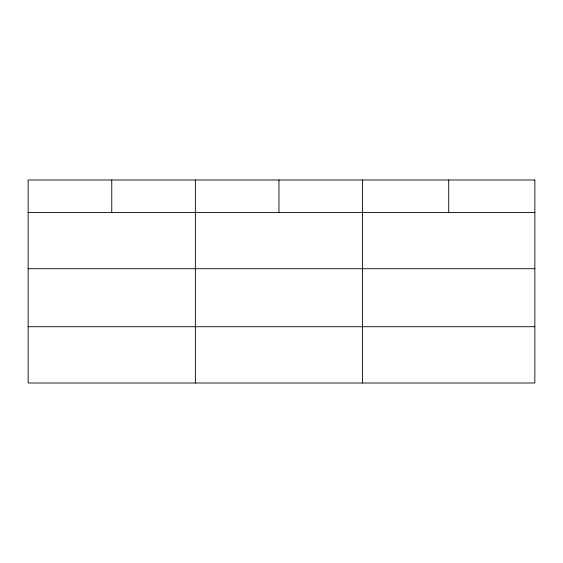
<?xml version="1.0" encoding="UTF-8"?>
<svg xmlns="http://www.w3.org/2000/svg" width="563" height="563" viewBox="0 0 563 563"><rect width="100%" height="100%" fill="white"/><g stroke="black" fill="none" stroke-linecap="round" stroke-linejoin="round"><path stroke-width="0.84" d="M28.15 212.42L534.85 212.42M28.15 268.713L534.85 268.713M28.15 326.716L534.85 326.716M448.711 179.991L448.711 212.42M362.572 179.991L362.572 383.009M278.966 179.991L278.966 212.42M195.361 179.991L195.361 383.009M111.756 179.991L111.756 212.42M534.85 179.991L28.15 179.991L28.15 383.009L534.85 383.009L534.85 179.991"/></g></svg>
